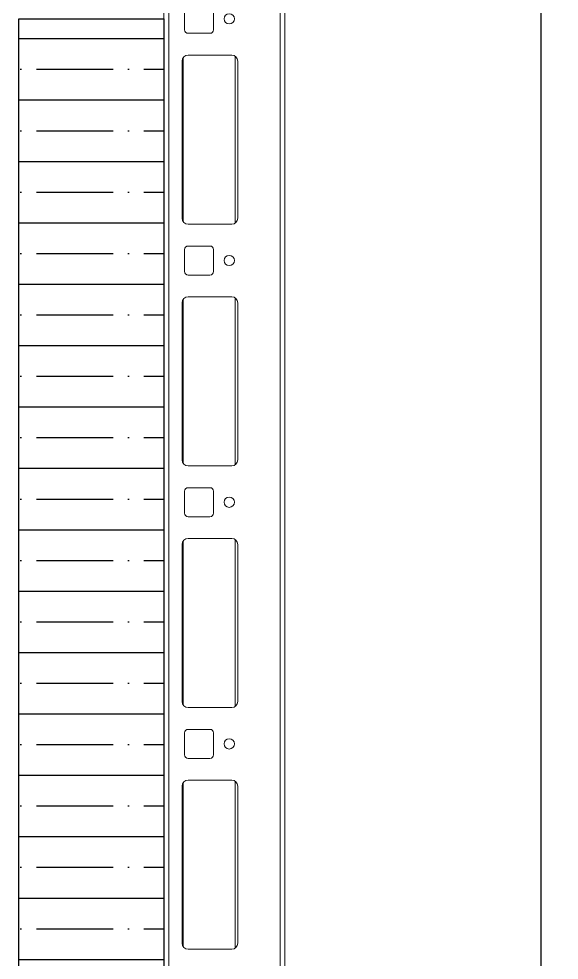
# Model space of a CAD drawing. Header units: millimetres. Extents: x -174 to 283928, y 1291 to 21053.
# Drawn here: x 11101.9 to 11325.2, y 20429.7 to 20819.2 of the extents above; entities that cross this region are included whole.
import ezdxf

# ---------------------------------------------------------------- set-up
doc = ezdxf.new("R2010")
doc.units = ezdxf.units.MM
doc.styles.get("Standard").update_dxf_attribs({"font": 'arial.ttf'})
doc.dimstyles.new('ISO-25', dxfattribs={"dimtxt": 2.5, "dimasz": 2.5, "dimexe": 1.25, "dimexo": 0.625, "dimtad": 1, "dimtxsty": 'Standard', "dimcen": 2.5, "dimadec": 0, "dimazin": 0, "dimtfac": 1, "dimtmove": 0, "dimatfit": 3, "dimfxl": 1, "dimarcsym": 0})

# ---------------------------------------------------------------- blocks, each defined once
blk = doc.blocks.new('*U198')
at = {"color": 0, "linetype": 'Continuous', "lineweight": 0}
for p, q in [((1000, 1.6), (1000, 2198.4)), ((950, 50), (950, 2150)), ((952, 50), (952, 2150)), ((998, 50), (998, 2150)), ((958.5, 2054.5), (958.5, 2045.5)), ((970.5, 2045.5), (970.5, 2054.5)), ((960, 2044), (969, 2044)), ((958, 1966), (958, 2034)), ((978, 2035), (960, 2035)), ((979.5, 1965.5), (979.5, 2034.5)), ((957.5, 2032.5), (957.5, 1967.5)), ((980.5, 1967.5), (980.5, 2032.5)), ((960, 1965), (978, 1965)), ((969, 1956), (960, 1956)), ((958.5, 1954.5), (958.5, 1945.5)), ((970.5, 1945.5), (970.5, 1954.5)), ((960, 1944), (969, 1944)), ((957.5, 1932.5), (957.5, 1867.5)), ((958, 1866), (958, 1934)), ((978, 1935), (960, 1935)), ((979.5, 1865.5), (979.5, 1934.5)), ((980.5, 1867.5), (980.5, 1932.5)), ((960, 1865), (978, 1865)), ((958.5, 1854.5), (958.5, 1845.5)), ((969, 1856), (960, 1856)), ((970.5, 1845.5), (970.5, 1854.5)), ((960, 1844), (969, 1844)), ((978, 1835), (960, 1835)), ((957.5, 1832.5), (957.5, 1767.5)), ((958, 1766), (958, 1834)), ((979.5, 1765.5), (979.5, 1834.5)), ((980.5, 1767.5), (980.5, 1832.5)), ((960, 1765), (978, 1765)), ((958.5, 1754.5), (958.5, 1745.5)), ((969, 1756), (960, 1756)), ((970.5, 1745.5), (970.5, 1754.5)), ((960, 1744), (969, 1744)), ((958, 1666), (958, 1734)), ((978, 1735), (960, 1735)), ((979.5, 1665.5), (979.5, 1734.5)), ((957.5, 1732.5), (957.5, 1667.5)), ((980.5, 1667.5), (980.5, 1732.5)), ((960, 1665), (978, 1665))]:
    blk.add_line(p, q, dxfattribs=at)
for centre in [(977, 2050), (977, 1950), (977, 1850), (977, 1750)]:
    blk.add_circle(centre, 2.13, dxfattribs=at)
for centre, radius, start, end in [((960, 2045.5), 1.5, 180, 270), ((969, 2045.5), 1.5, 270, 0), ((960, 2032.5), 2.5, 90, 180), ((978, 2032.5), 2.5, 0, 90), ((960, 1967.5), 2.5, 180, 270), ((978, 1967.5), 2.5, 270, 0), ((960, 1954.5), 1.5, 90, 180), ((969, 1954.5), 1.5, 0, 90), ((960, 1945.5), 1.5, 180, 270), ((969, 1945.5), 1.5, 270, 0), ((960, 1932.5), 2.5, 90, 180), ((978, 1932.5), 2.5, 0, 90), ((960, 1867.5), 2.5, 180, 270), ((978, 1867.5), 2.5, 270, 0), ((960, 1854.5), 1.5, 90, 180), ((969, 1854.5), 1.5, 0, 90), ((960, 1845.5), 1.5, 180, 270), ((969, 1845.5), 1.5, 270, 0), ((960, 1832.5), 2.5, 90, 180), ((978, 1832.5), 2.5, 0, 90), ((960, 1767.5), 2.5, 180, 270), ((978, 1767.5), 2.5, 270, 0), ((960, 1754.5), 1.5, 90, 180), ((969, 1754.5), 1.5, 0, 90), ((960, 1745.5), 1.5, 180, 270), ((969, 1745.5), 1.5, 270, 0), ((960, 1732.5), 2.5, 90, 180), ((978, 1732.5), 2.5, 0, 90), ((960, 1667.5), 2.5, 180, 270), ((978, 1667.5), 2.5, 270, 0)]:
    blk.add_arc(centre, radius, start, end, dxfattribs=at)
blk = doc.blocks.new('*U188')
blk.add_wipeout([(0, 30), (2000, 30), (2000, -30), (0, -30)])
at = {"true_color": 0x2776bb}
h = blk.add_hatch(dxfattribs=at)
h.set_pattern_fill('ANSI35', color=152, scale=4, angle=45)
h.set_pattern_definition([(90, (-4986.77, 1406.27), (-25.4, 0), []), (90, (-4974.07, 1418.97), (-25.4, 0), [31.75, -6.35, 0, -6.35])])
h.paths.add_polyline_path([(2000, -30), (2000, 30), (0, 30), (0, -30)])
blk.add_lwpolyline([(0, 30), (2000, 30), (2000, -30), (0, -30), (0, 30)])
blk = doc.blocks.new('_OBLIQUE')
at = {"color": 0, "linetype": 'ByBlock'}
blk.add_line((-0.5, -0.5), (0.5, 0.5), dxfattribs=at)
blk = doc.blocks.new('*D219')
at = {"color": 0, "lineweight": -2, "transparency": 16777216}
for p, q in [((11204.52, 20969.17), (11325.24, 20969.17)), ((11317.74, 18769.17), (11317.74, 20969.17)), ((11204.52, 18769.17), (11325.24, 18769.17))]:
    blk.add_line(p, q, dxfattribs=at)
at = {"layer": 'Defpoints', "color": 0, "transparency": 16777216}
for p in [(11200.77, 20969.17), (11317.74, 20969.17), (11200.77, 18769.17)]:
    blk.add_point(p, dxfattribs=at)
at = {"color": 0, "lineweight": -2, "transparency": 16777216, "xscale": 15, "yscale": 15, "zscale": 15}
for p, rotation in [((11317.74, 20969.17), 90), ((11317.74, 18769.17), 270)]:
    blk.add_blockref('_OBLIQUE', p, dxfattribs=dict(at, rotation=rotation))
at = {"color": 0, "transparency": 16777216, "insert": (11301.73, 19869.17), "char_height": 24, "attachment_point": 5, "rotation": 90}
blk.add_mtext('2200', dxfattribs=at)

msp = doc.modelspace()

# ---------------------------------------------------------------- block references
msp.add_blockref('*U198', (10211.853, 18769.172))

# ---------------------------------------------------------------- dimensions: what is measured, and where the dimension line sits
dim = msp.add_linear_dim(base=(11317.735, 20969.172), p1=(11200.77, 18769.172), p2=(11200.77, 20969.172), angle=90, dimstyle='ISO-25', override={"dimscale": 0, "dimtxt": 4, "dimblk1": 'OBLIQUE', "dimblk2": 'OBLIQUE', "dimsah": 1})
dim.commit()
dim.dimension.update_dxf_attribs({"geometry": '*D219', "text_midpoint": (11301.732, 19869.172)})

# ---------------------------------------------------------------- next in the draw order: block references
at = {"rotation": 270}
msp.add_blockref('*U188', (11131.853, 20819.172), dxfattribs=at)

doc.saveas('drawing.dxf')
